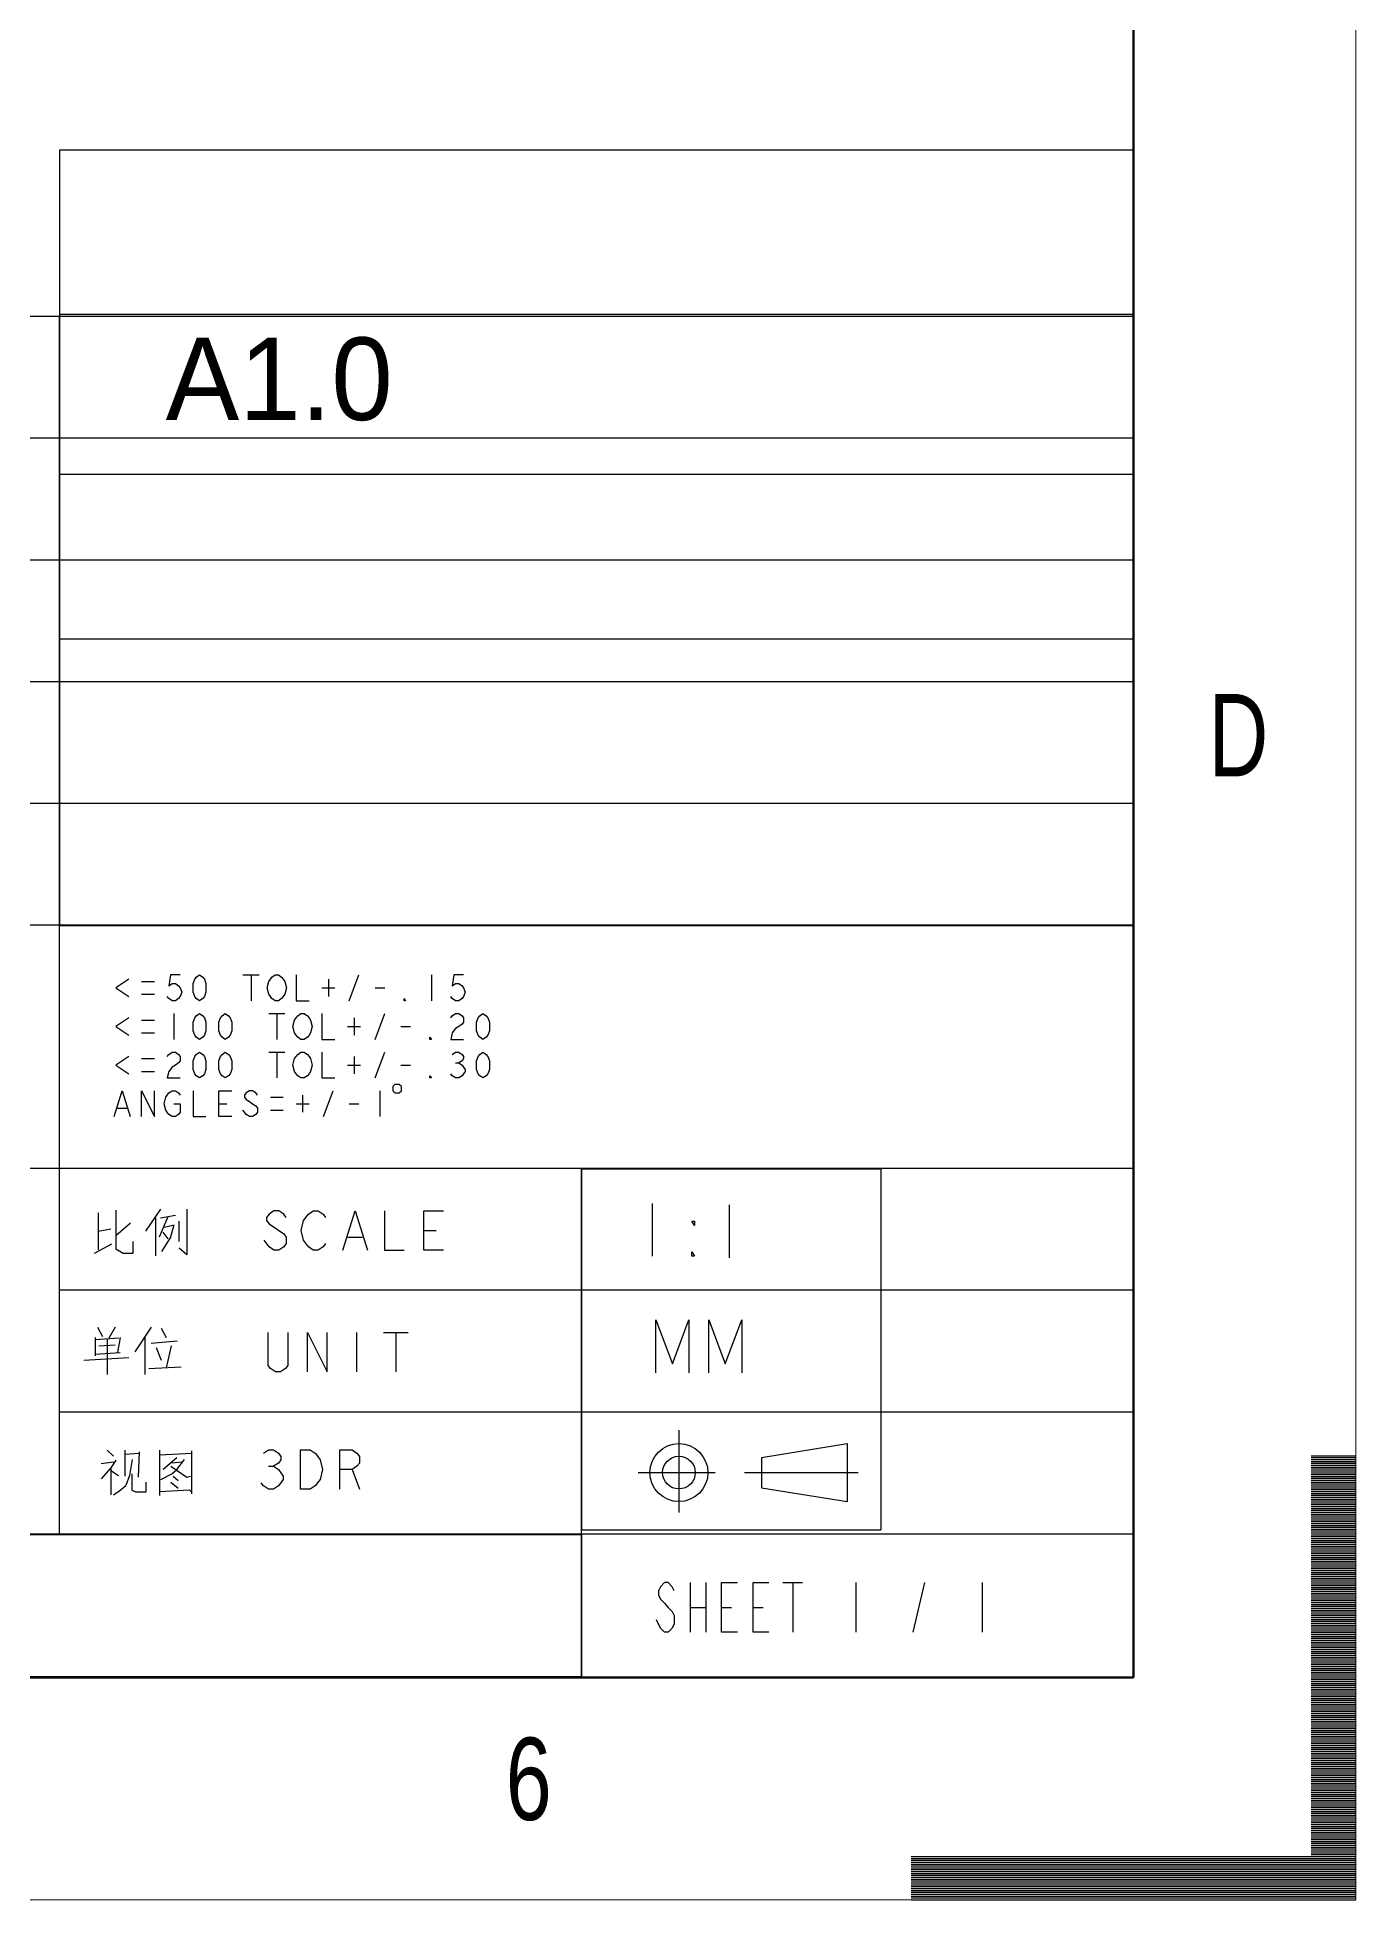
# Model space of a CAD drawing. Header units: millimetres. Extents: x 719 to 1006, y 1264 to 1464.
# Drawn here: x 976.75 to 1006.4, y 1263.72 to 1305.62 of the extents above; entities that cross this region are included whole.
import ezdxf
from ezdxf.lldxf.tags import DXFTag

# ---------------------------------------------------------------- set-up
doc = ezdxf.new("R2010")
doc.units = ezdxf.units.MM
doc.layers.get('0').update_dxf_attribs({"linetype": 'CONTINUOUS'})
doc.styles.add('SLDTEXTSTYLE0', font='TXT', dxfattribs={"width": 0.75})
tags = doc.linetypes.add('DASHED', pattern=[25.72, 12.86, -12.86]).pattern_tags.tags
tags[6:7] = [DXFTag(74, 4), DXFTag(75, 0), DXFTag(340, '0'), DXFTag(46, 0.0), DXFTag(50, 0.0), DXFTag(44, 0.0), DXFTag(45, 0.0)]
tags[4:5] = [DXFTag(74, 4), DXFTag(75, 0), DXFTag(340, '0'), DXFTag(46, 0.0), DXFTag(50, 0.0), DXFTag(44, 0.0), DXFTag(45, 0.0)]

# ---------------------------------------------------------------- blocks, each defined once
blk = doc.blocks.new('ASSORTED_DRAFT5')
at = {"color": 18, "linetype": 'Continuous'}
for p, q in [((296, 9.98988), (297, 9.98988)), ((296, 9.94755), (297, 9.94755)), ((296, 9.90522), (297, 9.90522)), ((296, 9.86289), (297, 9.86289)), ((296, 9.82056), (297, 9.82056)), ((296, 9.77823), (297, 9.77823)), ((296, 9.7359), (297, 9.7359)), ((296, 9.69357), (297, 9.69357)), ((296, 9.65124), (297, 9.65124)), ((296, 9.60891), (297, 9.60891)), ((296, 9.56658), (297, 9.56658)), ((296, 9.52425), (297, 9.52425)), ((296, 9.48192), (297, 9.48192)), ((296, 9.43959), (297, 9.43959)), ((296, 9.39726), (297, 9.39726)), ((296, 9.35493), (297, 9.35493)), ((296, 9.3126), (297, 9.3126)), ((296, 9.27027), (297, 9.27027)), ((296, 9.22794), (297, 9.22794)), ((296, 9.18561), (297, 9.18561)), ((296, 9.14328), (297, 9.14328)), ((296, 9.10095), (297, 9.10095)), ((296, 9.05862), (297, 9.05862)), ((296, 9.01629), (297, 9.01629)), ((296, 8.97396), (297, 8.97396)), ((296, 8.93163), (297, 8.93163)), ((296, 8.8893), (297, 8.8893)), ((296, 8.84697), (297, 8.84697)), ((296, 8.80464), (297, 8.80464)), ((296, 8.76231), (297, 8.76231)), ((296, 8.71998), (297, 8.71998)), ((296, 8.67765), (297, 8.67765)), ((296, 8.63532), (297, 8.63532)), ((296, 8.59299), (297, 8.59299)), ((296, 8.55066), (297, 8.55066)), ((296, 8.50833), (297, 8.50833)), ((296, 8.466), (297, 8.466)), ((296, 8.42367), (297, 8.42367)), ((296, 8.38134), (297, 8.38134)), ((296, 8.33901), (297, 8.33901)), ((296, 8.29668), (297, 8.29668)), ((296, 8.25435), (297, 8.25435)), ((296, 8.21202), (297, 8.21202)), ((296, 8.16969), (297, 8.16969)), ((296, 8.12736), (297, 8.12736)), ((296, 8.08503), (297, 8.08503)), ((296, 8.0427), (297, 8.0427)), ((296, 8.00037), (297, 8.00037)), ((296, 7.95804), (297, 7.95804)), ((296, 7.91571), (297, 7.91571)), ((296, 7.87338), (297, 7.87338)), ((296, 7.83105), (297, 7.83105)), ((296, 7.78872), (297, 7.78872)), ((296, 7.74639), (297, 7.74639)), ((296, 7.70406), (297, 7.70406)), ((296, 7.66173), (297, 7.66173)), ((296, 7.6194), (297, 7.6194)), ((296, 7.57707), (297, 7.57707)), ((296, 7.53474), (297, 7.53474)), ((296, 7.49241), (297, 7.49241)), ((296, 7.45008), (297, 7.45008)), ((296, 7.40775), (297, 7.40775)), ((296, 7.36542), (297, 7.36542)), ((296, 7.32309), (297, 7.32309)), ((296, 7.28076), (297, 7.28076)), ((296, 7.23843), (297, 7.23843)), ((296, 7.1961), (297, 7.1961)), ((296, 7.15377), (297, 7.15377)), ((296, 7.11144), (297, 7.11144)), ((296, 7.06911), (297, 7.06911)), ((296, 7.02678), (297, 7.02678)), ((296, 6.98445), (297, 6.98445)), ((296, 6.94212), (297, 6.94212)), ((296, 6.89979), (297, 6.89979)), ((296, 6.85746), (297, 6.85746)), ((296, 6.81513), (297, 6.81513)), ((296, 6.7728), (297, 6.7728)), ((296, 6.73047), (297, 6.73047)), ((296, 6.68814), (297, 6.68814)), ((296, 6.64581), (297, 6.64581)), ((296, 6.60348), (297, 6.60348)), ((296, 6.56115), (297, 6.56115)), ((296, 6.51882), (297, 6.51882)), ((296, 6.47649), (297, 6.47649)), ((296, 6.43416), (297, 6.43416)), ((296, 6.39183), (297, 6.39183)), ((296, 6.3495), (297, 6.3495)), ((296, 6.30717), (297, 6.30717)), ((296, 6.26484), (297, 6.26484)), ((296, 6.22251), (297, 6.22251)), ((296, 6.18018), (297, 6.18018)), ((296, 6.13785), (297, 6.13785)), ((296, 6.09552), (297, 6.09552)), ((296, 6.05319), (297, 6.05319)), ((296, 6.01086), (297, 6.01086)), ((296, 5.96853), (297, 5.96853)), ((296, 5.9262), (297, 5.9262)), ((296, 5.88387), (297, 5.88387)), ((296, 5.84154), (297, 5.84154)), ((296, 5.79921), (297, 5.79921)), ((296, 5.75688), (297, 5.75688)), ((296, 5.71455), (297, 5.71455)), ((296, 5.67222), (297, 5.67222)), ((296, 5.62989), (297, 5.62989)), ((296, 5.58756), (297, 5.58756)), ((296, 5.54523), (297, 5.54523)), ((296, 5.5029), (297, 5.5029)), ((296, 5.46057), (297, 5.46057)), ((296, 5.41824), (297, 5.41824)), ((296, 5.37591), (297, 5.37591)), ((296, 5.33358), (297, 5.33358)), ((296, 5.29125), (297, 5.29125)), ((296, 5.24892), (297, 5.24892)), ((296, 5.20659), (297, 5.20659)), ((296, 5.16426), (297, 5.16426)), ((296, 5.12193), (297, 5.12193)), ((296, 5.0796), (297, 5.0796)), ((296, 5.03727), (297, 5.03727)), ((296, 4.99494), (297, 4.99494)), ((296, 4.95261), (297, 4.95261)), ((296, 4.91028), (297, 4.91028)), ((296, 4.86795), (297, 4.86795)), ((296, 4.82562), (297, 4.82562)), ((296, 4.78329), (297, 4.78329)), ((296, 4.74096), (297, 4.74096)), ((296, 4.69863), (297, 4.69863)), ((296, 4.6563), (297, 4.6563)), ((296, 4.61397), (297, 4.61397)), ((296, 4.57164), (297, 4.57164)), ((296, 4.52931), (297, 4.52931)), ((296, 4.48698), (297, 4.48698)), ((296, 4.44465), (297, 4.44465)), ((296, 4.40232), (297, 4.40232)), ((296, 4.35999), (297, 4.35999)), ((296, 4.31766), (297, 4.31766)), ((296, 4.27533), (297, 4.27533)), ((296, 4.233), (297, 4.233)), ((296, 4.19067), (297, 4.19067)), ((296, 4.14834), (297, 4.14834)), ((296, 4.10601), (297, 4.10601)), ((296, 4.06368), (297, 4.06368)), ((296, 4.02135), (297, 4.02135)), ((296, 3.97902), (297, 3.97902)), ((296, 3.93669), (297, 3.93669)), ((296, 3.89436), (297, 3.89436)), ((296, 3.85203), (297, 3.85203)), ((296, 3.8097), (297, 3.8097)), ((296, 3.76737), (297, 3.76737)), ((296, 3.72504), (297, 3.72504)), ((296, 3.68271), (297, 3.68271)), ((296, 3.64038), (297, 3.64038)), ((296, 3.59805), (297, 3.59805)), ((296, 3.55572), (297, 3.55572)), ((296, 3.51339), (297, 3.51339)), ((296, 3.47106), (297, 3.47106)), ((296, 3.42873), (297, 3.42873)), ((296, 3.3864), (297, 3.3864)), ((296, 3.34407), (297, 3.34407)), ((296, 3.30174), (297, 3.30174)), ((296, 3.25941), (297, 3.25941)), ((296, 3.21708), (297, 3.21708)), ((296, 3.17475), (297, 3.17475)), ((296, 3.13242), (297, 3.13242)), ((296, 3.09009), (297, 3.09009)), ((296, 3.04776), (297, 3.04776)), ((296, 3.00543), (297, 3.00543)), ((296, 2.9631), (297, 2.9631)), ((296, 2.92077), (297, 2.92077)), ((296, 2.87844), (297, 2.87844)), ((296, 2.83611), (297, 2.83611)), ((296, 2.79378), (297, 2.79378)), ((296, 2.75145), (297, 2.75145)), ((296, 2.70912), (297, 2.70912)), ((296, 2.66679), (297, 2.66679)), ((296, 2.62446), (297, 2.62446)), ((296, 2.58213), (297, 2.58213)), ((296, 2.5398), (297, 2.5398)), ((296, 2.49747), (297, 2.49747)), ((296, 2.45514), (297, 2.45514)), ((296, 2.41281), (297, 2.41281)), ((296, 2.37048), (297, 2.37048)), ((296, 2.32815), (297, 2.32815)), ((296, 2.28582), (297, 2.28582)), ((296, 2.24349), (297, 2.24349)), ((296, 2.20116), (297, 2.20116)), ((296, 2.15883), (297, 2.15883)), ((296, 2.1165), (297, 2.1165)), ((296, 2.07417), (297, 2.07417)), ((296, 2.03184), (297, 2.03184)), ((296, 1.98951), (297, 1.98951)), ((296, 1.94718), (297, 1.94718)), ((296, 1.90485), (297, 1.90485)), ((296, 1.86252), (297, 1.86252)), ((296, 1.82019), (297, 1.82019)), ((296, 1.77786), (297, 1.77786)), ((296, 1.73553), (297, 1.73553)), ((296, 1.6932), (297, 1.6932)), ((296, 1.65087), (297, 1.65087)), ((296, 1.60854), (297, 1.60854)), ((296, 1.56621), (297, 1.56621)), ((296, 1.52388), (297, 1.52388)), ((296, 1.48155), (297, 1.48155)), ((296, 1.43922), (297, 1.43922)), ((296, 1.39689), (297, 1.39689)), ((296, 1.35456), (297, 1.35456)), ((296, 1.31223), (297, 1.31223)), ((296, 1.2699), (297, 1.2699)), ((287, 0.97359), (297, 0.97359)), ((287, 0.93126), (297, 0.93126)), ((287, 0.88893), (297, 0.88893)), ((287, 0.8466), (297, 0.8466)), ((296, 1.22757), (297, 1.22757)), ((296, 1.18524), (297, 1.18524)), ((296, 1.14291), (297, 1.14291)), ((296, 1.10058), (297, 1.10058)), ((296, 1.05825), (297, 1.05825)), ((296, 1.01592), (297, 1.01592)), ((287, 0.80427), (297, 0.80427)), ((287, 0.76194), (297, 0.76194)), ((287, 0.71961), (297, 0.71961)), ((287, 0.67728), (297, 0.67728)), ((287, 0.63495), (297, 0.63495)), ((287, 0.59262), (297, 0.59262)), ((287, 0.55029), (297, 0.55029)), ((287, 0.50796), (297, 0.50796)), ((287, 0.46563), (297, 0.46563)), ((287, 0.4233), (297, 0.4233)), ((287, 0.38097), (297, 0.38097)), ((287, 0.33864), (297, 0.33864)), ((287, 0.29631), (297, 0.29631)), ((287, 0.25398), (297, 0.25398)), ((287, 0.21165), (297, 0.21165)), ((287, 0.16932), (297, 0.16932)), ((287, 0.12699), (297, 0.12699)), ((287, 0.08466), (297, 0.08466)), ((287, 0.04233), (297, 0.04233)), ((287, 0), (297, 0))]:
    blk.add_line(p, q, dxfattribs=at)
blk = doc.blocks.new('*T45')
at = {"color": 0, "linetype": 'Continuous', "lineweight": -2}
for p, q in [((0, 0), (6.729, 0)), ((0, 0), (0, -8.12)), ((6.729, 0), (6.729, -8.12)), ((0, -8.12), (6.729, -8.12))]:
    blk.add_line(p, q, dxfattribs=at)
at = {"color": 0, "linetype": 'Continuous', "insert": (1.114, -4.06), "char_height": 6, "width": 4.5, "attachment_point": 4}
blk.add_mtext('{\\Ftxt.shx|c134;\\W1.600000;\\H1.600000; }', dxfattribs=at)
blk = doc.blocks.new('*T47')
at = {"color": 0, "linetype": 'Continuous', "lineweight": -2}
for p, q in [((0, 17.449), (24.145, 17.449)), ((0, 13.749), (0, 17.449)), ((24.145, 13.749), (24.145, 17.449)), ((0, 10.149), (0, 13.749)), ((0, 13.749), (24.145, 13.749)), ((24.145, 10.149), (24.145, 13.749)), ((0, 6.449), (0, 10.149)), ((0, 10.149), (24.145, 10.149)), ((24.145, 6.449), (24.145, 10.149)), ((0, 2.749), (0, 6.449)), ((0, 6.449), (24.145, 6.449)), ((24.145, 2.749), (24.145, 6.449)), ((0, 0), (0, 2.749)), ((0, 2.749), (24.145, 2.749)), ((24.145, 0), (24.145, 2.749)), ((0, 0), (24.145, 0))]:
    blk.add_line(p, q, dxfattribs=at)
at = {"color": 0, "linetype": 'Continuous', "char_height": 0.18, "width": 24.05624, "attachment_point": 4}
for s, insert in [('{\\Ftxt.shx|c134;\\W5.600000;\\H1.600000; }', (0.045, 15.599)), ('{\\Ftxt.shx|c134;\\W0.800000;\\H1.600000; }', (0.045, 11.949)), ('{\\Ftxt.shx|c134;\\W0.800000;\\H1.600000; }', (0.045, 8.299)), ('{\\Ftxt.shx|c134;\\W0.800000;\\H1.600000; }', (0.045, 4.599)), ('{\\Ftxt.shx|c134;\\W0.500000;\\H1.600000; }', (0.045, 1.374))]:
    blk.add_mtext(s, dxfattribs=dict(at, insert=insert))
blk = doc.blocks.new('*T48')
at = {"color": 0, "linetype": 'Continuous', "lineweight": -2}
for p, q in [((0, 3.195), (26.597, 3.195)), ((0, 0), (0, 3.195)), ((26.597, 0), (26.597, 3.195)), ((0, 0), (26.597, 0))]:
    blk.add_line(p, q, dxfattribs=at)
at = {"color": 0, "linetype": 'Continuous', "insert": (0.045, 1.597), "char_height": 0.18, "width": 26.50792, "attachment_point": 4}
blk.add_mtext('{\\Ftxt.shx|c134;\\W5.600000;\\H1.500000; }{\\Ftxt.shx|c134;\\W2.400000;\\H1.500000; }', dxfattribs=at)

msp = doc.modelspace()

# ---------------------------------------------------------------- linework, layer by layer
at = {"color": 18, "linetype": 'DASHED', "lineweight": 5, "ltscale": 1.75}
for p, q in [((1006.402, 1263.717), (1006.402, 1463.717)), ((719.402, 1263.717), (1006.402, 1263.717))]:
    msp.add_line(p, q, dxfattribs=at)
at = {"color": 7, "linetype": 'Continuous', "lineweight": 60}
for p, q in [((1001.402, 1268.717), (1001.402, 1458.717)), ((724.402, 1268.717), (1001.402, 1268.717))]:
    msp.add_line(p, q, dxfattribs=at)
at = {"color": 7, "linetype": 'Continuous'}
for p, q in [((1001.397, 1299.336), (919.353, 1299.336)), ((977.25, 1274.69), (977.25, 1299.336)), ((1001.397, 1296.597), (962.384, 1296.597)), ((1001.397, 1293.859), (919.353, 1293.859)), ((1001.397, 1291.121), (919.353, 1291.121)), ((1001.397, 1288.382), (962.384, 1288.382)), ((1001.397, 1285.644), (919.353, 1285.644)), ((1001.397, 1280.167), (919.353, 1280.167)), ((988.986, 1271.952), (988.986, 1280.167)), ((990.577, 1279.382), (990.577, 1278.194)), ((992.309, 1279.351), (992.309, 1278.163)), ((978.12, 1279.175), (978.12, 1278.341)), ((978.512, 1278.663), (978.848, 1278.948)), ((979.52, 1279.251), (979.184, 1278.758)), ((979.408, 1279.062), (979.408, 1278.208)), ((979.688, 1279.081), (979.492, 1278.625)), ((979.52, 1279.062), (979.857, 1279.119)), ((979.604, 1278.853), (979.8, 1278.891)), ((979.941, 1278.53), (979.941, 1278.986)), ((978.036, 1278.265), (978.428, 1278.474)), ((978.12, 1278.758), (978.4, 1278.815)), ((979.576, 1278.739), (979.688, 1278.587)), ((981.962, 1278.407), (981.851, 1278.554)), ((983.73, 1278.628), (984.061, 1278.628)), ((985.442, 1278.775), (985.719, 1278.775)), ((1001.397, 1277.429), (977.25, 1277.429)), ((978.05, 1276.369), (978.05, 1275.952)), ((978.106, 1276.597), (978.218, 1276.388)), ((978.498, 1276.597), (978.358, 1276.351)), ((978.61, 1276.369), (978.554, 1276.028)), ((979.31, 1276.597), (978.946, 1276.047)), ((979.17, 1276.369), (979.17, 1275.535)), ((979.534, 1276.578), (979.646, 1276.369)), ((983.931, 1276.477), (983.931, 1275.593)), ((984.538, 1276.477), (985.091, 1276.477)), ((984.815, 1276.477), (984.815, 1275.593)), ((978.582, 1276.351), (978.05, 1276.313)), ((978.05, 1275.99), (978.61, 1276.028)), ((978.134, 1276.18), (978.498, 1276.199)), ((978.33, 1275.535), (978.33, 1276.332)), ((979.31, 1276.237), (979.898, 1276.294)), ((979.422, 1276.142), (979.534, 1275.857)), ((979.758, 1276.18), (979.646, 1275.687)), ((977.798, 1275.857), (978.806, 1275.914)), ((979.254, 1275.668), (979.982, 1275.705)), ((977.247, 1271.95), (977.25, 1274.69)), ((1001.397, 1274.69), (977.25, 1274.69)), ((991.18, 1274.284), (991.18, 1272.433)), ((993.04, 1273.67), (994.966, 1273.979)), ((994.966, 1273.979), (994.966, 1272.672)), ((978.182, 1273.53), (978.462, 1273.567)), ((978.322, 1273.833), (978.462, 1273.7)), ((978.406, 1273.435), (978.406, 1272.828)), ((978.714, 1273.833), (978.714, 1273.245)), ((979.05, 1273.757), (978.714, 1273.738)), ((979.022, 1273.226), (979.05, 1273.795)), ((979.498, 1273.833), (979.498, 1272.809)), ((980.226, 1273.757), (979.498, 1273.719)), ((979.89, 1273.662), (979.582, 1273.397)), ((979.778, 1273.549), (980.002, 1273.567)), ((980.226, 1272.847), (980.226, 1273.814)), ((981.95, 1273.469), (982.061, 1273.469)), ((993.04, 1273.67), (993.04, 1272.983)), ((978.406, 1273.378), (978.574, 1273.264)), ((979.526, 1273.169), (979.778, 1273.302)), ((979.75, 1273.112), (979.918, 1272.979)), ((979.806, 1273.245), (979.918, 1273.15)), ((983.828, 1273.395), (983.994, 1272.953)), ((990.266, 1273.327), (991.992, 1273.327)), ((992.658, 1273.327), (995.213, 1273.327)), ((979.498, 1272.903), (980.17, 1272.941)), ((980.226, 1272.885), (980.17, 1272.941)), ((993.04, 1272.983), (994.966, 1272.674)), ((962.384, 1271.952), (1001.397, 1271.952)), ((988.986, 1271.952), (988.986, 1268.717)), ((991.429, 1270.852), (991.429, 1269.738)), ((991.784, 1270.852), (991.784, 1269.738)), ((993.516, 1270.852), (993.96, 1270.852)), ((993.738, 1270.852), (993.738, 1269.738)), ((995.159, 1270.852), (995.159, 1269.738)), ((996.446, 1269.738), (996.713, 1270.852)), ((998, 1270.852), (998, 1269.738)), ((991.429, 1270.295), (991.784, 1270.295)), ((992.139, 1270.295), (992.361, 1270.295)), ((992.85, 1270.295), (993.072, 1270.295))]:
    msp.add_line(p, q, dxfattribs=at)
at = {"color": 3, "linetype": 'Continuous'}
for p, q in [((979.093, 1284.379), (979.383, 1284.379)), ((981.375, 1284.524), (981.737, 1284.524)), ((981.556, 1284.524), (981.556, 1283.944)), ((983.295, 1284.427), (983.295, 1284.041)), ((983.765, 1283.944), (983.983, 1284.524)), ((985.613, 1284.524), (985.613, 1283.944)), ((979.093, 1284.089), (979.383, 1284.089)), ((983.15, 1284.234), (983.44, 1284.234)), ((984.345, 1284.234), (984.562, 1284.234)), ((979.093, 1283.51), (979.383, 1283.51)), ((979.818, 1283.655), (979.818, 1283.075)), ((981.955, 1283.655), (982.317, 1283.655)), ((982.136, 1283.655), (982.136, 1283.075)), ((983.874, 1283.558), (983.874, 1283.172)), ((984.345, 1283.075), (984.562, 1283.655)), ((979.093, 1283.22), (979.383, 1283.22)), ((983.729, 1283.365), (984.019, 1283.365)), ((984.924, 1283.365), (985.142, 1283.365)), ((981.955, 1282.785), (982.317, 1282.785)), ((982.136, 1282.785), (982.136, 1282.206)), ((983.874, 1282.689), (983.874, 1282.302)), ((984.345, 1282.206), (984.562, 1282.785)), ((979.093, 1282.641), (979.383, 1282.641)), ((979.093, 1282.351), (979.383, 1282.351)), ((983.729, 1282.496), (984.019, 1282.496)), ((984.924, 1282.496), (985.142, 1282.496)), ((986.156, 1282.544), (986.228, 1282.544)), ((982.715, 1281.82), (982.715, 1281.433)), ((983.186, 1281.337), (983.403, 1281.916)), ((984.454, 1281.916), (984.454, 1281.337)), ((978.55, 1281.53), (978.767, 1281.53)), ((980.832, 1281.626), (981.013, 1281.626)), ((981.991, 1281.771), (982.281, 1281.771)), ((981.991, 1281.482), (982.281, 1281.482)), ((982.57, 1281.626), (982.86, 1281.626)), ((983.765, 1281.626), (983.983, 1281.626))]:
    msp.add_line(p, q, dxfattribs=at)
for points in [[(978.804, 1284.427), (978.514, 1284.234), (978.804, 1284.041)], [(979.963, 1284.524), (979.745, 1284.524), (979.709, 1284.282), (979.782, 1284.331), (979.854, 1284.331), (979.926, 1284.282), (979.963, 1284.234), (979.999, 1284.138), (979.963, 1284.041), (979.926, 1283.993), (979.854, 1283.944), (979.782, 1283.944), (979.709, 1283.993), (979.673, 1284.041)], [(980.397, 1283.944), (980.325, 1283.993), (980.289, 1284.041), (980.252, 1284.138), (980.252, 1284.331), (980.289, 1284.427), (980.325, 1284.476), (980.397, 1284.524), (980.47, 1284.476), (980.506, 1284.427), (980.542, 1284.331), (980.542, 1284.138), (980.506, 1284.041), (980.47, 1283.993), (980.397, 1283.944)], [(982.281, 1284.041), (982.244, 1283.993), (982.172, 1283.944), (982.099, 1283.944), (982.027, 1283.993), (981.991, 1284.041), (981.955, 1284.089), (981.918, 1284.234), (981.955, 1284.379), (981.991, 1284.427), (982.027, 1284.476), (982.099, 1284.524), (982.172, 1284.524), (982.244, 1284.476), (982.281, 1284.427), (982.317, 1284.379), (982.353, 1284.234), (982.317, 1284.089), (982.281, 1284.041)], [(982.57, 1284.524), (982.57, 1283.944), (982.86, 1283.944)], [(986.337, 1284.524), (986.12, 1284.524), (986.083, 1284.282), (986.156, 1284.331), (986.228, 1284.331), (986.301, 1284.282), (986.337, 1284.234), (986.373, 1284.138), (986.337, 1284.041), (986.301, 1283.993), (986.228, 1283.944), (986.156, 1283.944), (986.083, 1283.993), (986.047, 1284.041)], [(985.033, 1283.944), (984.997, 1283.944), (984.997, 1283.993), (985.033, 1283.944)], [(978.804, 1283.558), (978.514, 1283.365), (978.804, 1283.172)], [(980.397, 1283.075), (980.325, 1283.123), (980.289, 1283.172), (980.252, 1283.268), (980.252, 1283.461), (980.289, 1283.558), (980.325, 1283.606), (980.397, 1283.655), (980.47, 1283.606), (980.506, 1283.558), (980.542, 1283.461), (980.542, 1283.268), (980.506, 1283.172), (980.47, 1283.123), (980.397, 1283.075)], [(980.977, 1283.075), (980.904, 1283.123), (980.868, 1283.172), (980.832, 1283.268), (980.832, 1283.461), (980.868, 1283.558), (980.904, 1283.606), (980.977, 1283.655), (981.049, 1283.606), (981.085, 1283.558), (981.122, 1283.461), (981.122, 1283.268), (981.085, 1283.172), (981.049, 1283.123), (980.977, 1283.075)], [(982.86, 1283.172), (982.824, 1283.123), (982.751, 1283.075), (982.679, 1283.075), (982.607, 1283.123), (982.57, 1283.172), (982.534, 1283.22), (982.498, 1283.365), (982.534, 1283.51), (982.57, 1283.558), (982.607, 1283.606), (982.679, 1283.655), (982.751, 1283.655), (982.824, 1283.606), (982.86, 1283.558), (982.896, 1283.51), (982.932, 1283.365), (982.896, 1283.22), (982.86, 1283.172)], [(983.15, 1283.655), (983.15, 1283.075), (983.44, 1283.075)], [(986.047, 1283.558), (986.083, 1283.606), (986.156, 1283.655), (986.228, 1283.655), (986.301, 1283.606), (986.337, 1283.558), (986.337, 1283.461), (986.301, 1283.413), (986.228, 1283.365), (986.156, 1283.317), (986.083, 1283.22), (986.047, 1283.075), (986.337, 1283.075)], [(986.772, 1283.075), (986.699, 1283.123), (986.663, 1283.172), (986.627, 1283.268), (986.627, 1283.461), (986.663, 1283.558), (986.699, 1283.606), (986.772, 1283.655), (986.844, 1283.606), (986.88, 1283.558), (986.916, 1283.461), (986.916, 1283.268), (986.88, 1283.172), (986.844, 1283.123), (986.772, 1283.075)], [(985.613, 1283.075), (985.576, 1283.075), (985.576, 1283.123), (985.613, 1283.075)], [(978.804, 1282.689), (978.514, 1282.496), (978.804, 1282.302)], [(979.673, 1282.689), (979.709, 1282.737), (979.782, 1282.785), (979.854, 1282.785), (979.926, 1282.737), (979.963, 1282.689), (979.963, 1282.592), (979.926, 1282.544), (979.854, 1282.496), (979.782, 1282.447), (979.709, 1282.351), (979.673, 1282.206), (979.963, 1282.206)], [(980.397, 1282.206), (980.325, 1282.254), (980.289, 1282.302), (980.252, 1282.399), (980.252, 1282.592), (980.289, 1282.689), (980.325, 1282.737), (980.397, 1282.785), (980.47, 1282.737), (980.506, 1282.689), (980.542, 1282.592), (980.542, 1282.399), (980.506, 1282.302), (980.47, 1282.254), (980.397, 1282.206)], [(980.977, 1282.206), (980.904, 1282.254), (980.868, 1282.302), (980.832, 1282.399), (980.832, 1282.592), (980.868, 1282.689), (980.904, 1282.737), (980.977, 1282.785), (981.049, 1282.737), (981.085, 1282.689), (981.122, 1282.592), (981.122, 1282.399), (981.085, 1282.302), (981.049, 1282.254), (980.977, 1282.206)], [(982.86, 1282.302), (982.824, 1282.254), (982.751, 1282.206), (982.679, 1282.206), (982.607, 1282.254), (982.57, 1282.302), (982.534, 1282.351), (982.498, 1282.496), (982.534, 1282.641), (982.57, 1282.689), (982.607, 1282.737), (982.679, 1282.785), (982.751, 1282.785), (982.824, 1282.737), (982.86, 1282.689), (982.896, 1282.641), (982.932, 1282.496), (982.896, 1282.351), (982.86, 1282.302)], [(983.15, 1282.785), (983.15, 1282.206), (983.44, 1282.206)], [(986.083, 1282.737), (986.156, 1282.785), (986.228, 1282.785), (986.301, 1282.737), (986.337, 1282.689), (986.337, 1282.641), (986.301, 1282.592), (986.228, 1282.544), (986.301, 1282.496), (986.337, 1282.447), (986.373, 1282.399), (986.373, 1282.351), (986.337, 1282.302), (986.301, 1282.254), (986.228, 1282.206), (986.156, 1282.206), (986.083, 1282.254), (986.047, 1282.302)], [(986.772, 1282.206), (986.699, 1282.254), (986.663, 1282.302), (986.627, 1282.399), (986.627, 1282.592), (986.663, 1282.689), (986.699, 1282.737), (986.772, 1282.785), (986.844, 1282.737), (986.88, 1282.689), (986.916, 1282.592), (986.916, 1282.399), (986.88, 1282.302), (986.844, 1282.254), (986.772, 1282.206)], [(985.613, 1282.206), (985.576, 1282.206), (985.576, 1282.254), (985.613, 1282.206)], [(978.478, 1281.337), (978.659, 1281.916), (978.84, 1281.337)], [(979.093, 1281.337), (979.093, 1281.916), (979.383, 1281.337), (979.383, 1281.916)], [(979.818, 1281.626), (979.963, 1281.626), (979.963, 1281.433), (979.926, 1281.385), (979.854, 1281.337), (979.782, 1281.337), (979.709, 1281.385), (979.673, 1281.433), (979.637, 1281.482), (979.6, 1281.626), (979.637, 1281.771), (979.673, 1281.82), (979.709, 1281.868), (979.782, 1281.916), (979.854, 1281.916), (979.926, 1281.868), (979.963, 1281.82)], [(980.252, 1281.916), (980.252, 1281.337), (980.542, 1281.337)], [(981.122, 1281.337), (980.832, 1281.337), (980.832, 1281.916), (981.122, 1281.916)], [(981.701, 1281.82), (981.665, 1281.868), (981.592, 1281.916), (981.52, 1281.916), (981.448, 1281.868), (981.411, 1281.82), (981.411, 1281.771), (981.448, 1281.723), (981.52, 1281.675), (981.592, 1281.626), (981.665, 1281.578), (981.701, 1281.53), (981.701, 1281.433), (981.665, 1281.385), (981.592, 1281.337), (981.52, 1281.337), (981.448, 1281.385), (981.411, 1281.433), (981.375, 1281.482)], [(984.743, 1282.013), (984.743, 1281.916), (984.792, 1281.868), (984.888, 1281.868), (984.937, 1281.916), (984.937, 1282.013), (984.888, 1282.061), (984.792, 1282.061), (984.743, 1282.013)]]:
    msp.add_lwpolyline(points, dxfattribs=at)
at = {"color": 7, "linetype": 'Continuous'}
for points in [[(978.512, 1279.232), (978.512, 1278.36), (978.68, 1278.265), (978.904, 1278.265), (978.904, 1278.53)], [(979.548, 1278.303), (979.744, 1278.606), (979.828, 1278.91)], [(980.109, 1279.251), (980.109, 1278.227), (979.941, 1278.379)], [(982.348, 1279.07), (982.293, 1279.144), (982.183, 1279.217), (982.072, 1279.217), (981.962, 1279.144), (981.906, 1279.07), (981.906, 1278.996), (981.962, 1278.923)], [(981.962, 1278.923), (982.293, 1278.702), (982.348, 1278.628), (982.348, 1278.481), (982.293, 1278.407), (982.183, 1278.333), (982.072, 1278.333), (981.962, 1278.407)], [(982.846, 1278.407), (982.735, 1278.554), (982.68, 1278.775), (982.735, 1278.996)], [(982.735, 1278.996), (982.846, 1279.144), (982.956, 1279.217), (983.067, 1279.217), (983.177, 1279.144), (983.232, 1279.07)], [(983.619, 1278.333), (983.895, 1279.217), (984.172, 1278.333)], [(984.558, 1279.217), (984.558, 1278.333), (985, 1278.333)], [(985.884, 1278.333), (985.442, 1278.333), (985.442, 1279.217), (985.884, 1279.217)], [(991.528, 1278.986), (991.528, 1278.887), (991.469, 1278.986), (991.528, 1278.986)], [(983.232, 1278.481), (983.177, 1278.407), (983.067, 1278.333), (982.956, 1278.333), (982.846, 1278.407)], [(991.528, 1278.194), (991.469, 1278.194), (991.469, 1278.293), (991.528, 1278.194)], [(982.384, 1276.477), (982.384, 1275.74), (982.328, 1275.667), (982.218, 1275.593), (982.107, 1275.593), (981.997, 1275.667), (981.942, 1275.74), (981.942, 1276.477)], [(982.826, 1275.593), (982.826, 1276.477), (983.268, 1275.593), (983.268, 1276.477)], [(990.662, 1275.575), (990.662, 1276.764), (991.034, 1275.773), (991.405, 1276.764), (991.405, 1275.575)], [(991.851, 1275.575), (991.851, 1276.764), (992.222, 1275.773), (992.594, 1276.764), (992.594, 1275.575)], [(978.518, 1273.605), (978.406, 1273.435), (978.182, 1273.188)], [(978.882, 1273.624), (978.826, 1273.264), (978.742, 1273.036)], [(979.75, 1273.473), (980.114, 1273.226), (980.198, 1273.245)], [(979.778, 1273.302), (979.89, 1273.397), (980.058, 1273.624)], [(981.84, 1273.763), (981.95, 1273.837), (982.061, 1273.837), (982.171, 1273.763), (982.226, 1273.69), (982.226, 1273.616), (982.171, 1273.542), (982.061, 1273.469), (982.171, 1273.395), (982.226, 1273.321), (982.282, 1273.248), (982.282, 1273.174)], [(982.668, 1273.837), (982.889, 1273.837), (983, 1273.763), (983.055, 1273.69), (983.11, 1273.616), (983.165, 1273.395), (983.11, 1273.174)], [(983.11, 1273.174), (983, 1273.027), (982.889, 1272.953), (982.668, 1272.953), (982.668, 1273.837)], [(983.552, 1272.953), (983.552, 1273.837), (983.828, 1273.837), (983.939, 1273.763), (983.994, 1273.69), (983.994, 1273.542), (983.939, 1273.469), (983.828, 1273.395), (983.552, 1273.395)], [(978.462, 1272.828), (978.602, 1272.922), (978.742, 1273.036)], [(979.19, 1273.112), (979.19, 1272.885), (978.966, 1272.885), (978.882, 1272.922), (978.882, 1273.302)], [(982.282, 1273.174), (982.171, 1273.027), (982.061, 1272.953), (981.95, 1272.953), (981.84, 1273.027), (981.784, 1273.1)], [(991.074, 1270.666), (991.029, 1270.759), (990.941, 1270.852), (990.852, 1270.852), (990.763, 1270.759), (990.719, 1270.666), (990.719, 1270.574), (990.763, 1270.481), (990.852, 1270.388), (990.941, 1270.295), (991.029, 1270.202), (991.074, 1270.109), (991.074, 1269.924), (991.029, 1269.831), (990.941, 1269.738), (990.852, 1269.738), (990.763, 1269.831), (990.674, 1270.016)], [(992.495, 1269.738), (992.139, 1269.738), (992.139, 1270.852), (992.495, 1270.852)], [(993.205, 1269.738), (992.85, 1269.738), (992.85, 1270.852), (993.205, 1270.852)]]:
    msp.add_lwpolyline(points, dxfattribs=at)
for radius in [0.652, 0.368]:
    msp.add_circle((991.18, 1273.327), radius, dxfattribs=at)

# ---------------------------------------------------------------- block references
for name, p in [('*T47', (977.256, 1285.64)), ('*T45', (988.988, 1280.162)), ('*T48', (962.388, 1268.742))]:
    msp.add_blockref(name, p)
at = {"color": 18, "linetype": 'Continuous', "lineweight": -3}
msp.add_blockref('ASSORTED_DRAFT5', (709.402, 1263.717), dxfattribs=at)

# ---------------------------------------------------------------- texts
at = {"insert": (979.635, 1298.865), "char_height": 1.8573, "width": 6.35053, "attachment_point": 1}
msp.add_mtext('{\\C7;A1.0}', dxfattribs=at)
at = {"color": 7, "linetype": 'Continuous', "lineweight": 0, "char_height": 1.852, "style": 'SLDTEXTSTYLE0'}
for s, insert, attachment_point in [('D', (1003.094, 1290.845), 1), ('6', (988.318, 1267.364), 3)]:
    msp.add_mtext(s, dxfattribs=dict(at, insert=insert, attachment_point=attachment_point))

doc.saveas('drawing.dxf')
